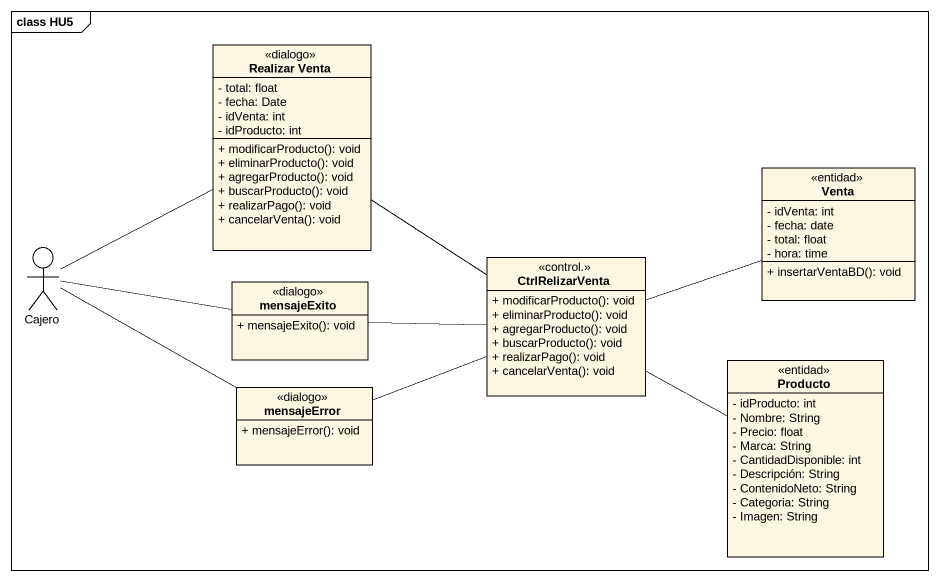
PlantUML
@startuml
mainframe class HU5
allowmixing
hide circle
hide empty members
skinparam classAttributeIconSize 0
class "Realizar Venta" as Realizar_Venta <<dialogo>> {
  - total: float
  - fecha: Date
  - idVenta: int
  - idProducto: int
  + modificarProducto(): void
  + eliminarProducto(): void
  + agregarProducto(): void
  + buscarProducto(): void
  + realizarPago(): void
  + cancelarVenta(): void
}
class Venta <<entidad>> {
  - idVenta: int
  - fecha: date
  - total: float
  - hora: time
  + insertarVentaBD(): void
}
actor Cajero
class CtrlRelizarVenta <<control.>> {
  + modificarProducto(): void
  + eliminarProducto(): void
  + agregarProducto(): void
  + buscarProducto(): void
  + realizarPago(): void
  + cancelarVenta(): void
}
class mensajeExito <<dialogo>> {
  + mensajeExito(): void
}
class Producto <<entidad>> {
  - idProducto: int
  - Nombre: String
  - Precio: float
  - Marca: String
  - CantidadDisponible: int
  - Descripción: String
  - ContenidoNeto: String
  - Categoria: String
  - Imagen: String
}
class mensajeError <<dialogo>> {
  + mensajeError(): void
}
Realizar_Venta -- CtrlRelizarVenta
Cajero -up- Realizar_Venta
CtrlRelizarVenta -right- Venta
CtrlRelizarVenta -left- mensajeExito
CtrlRelizarVenta -right- Producto
CtrlRelizarVenta -left- mensajeError
mensajeExito -left- Cajero
mensajeError -left- Cajero
@enduml
